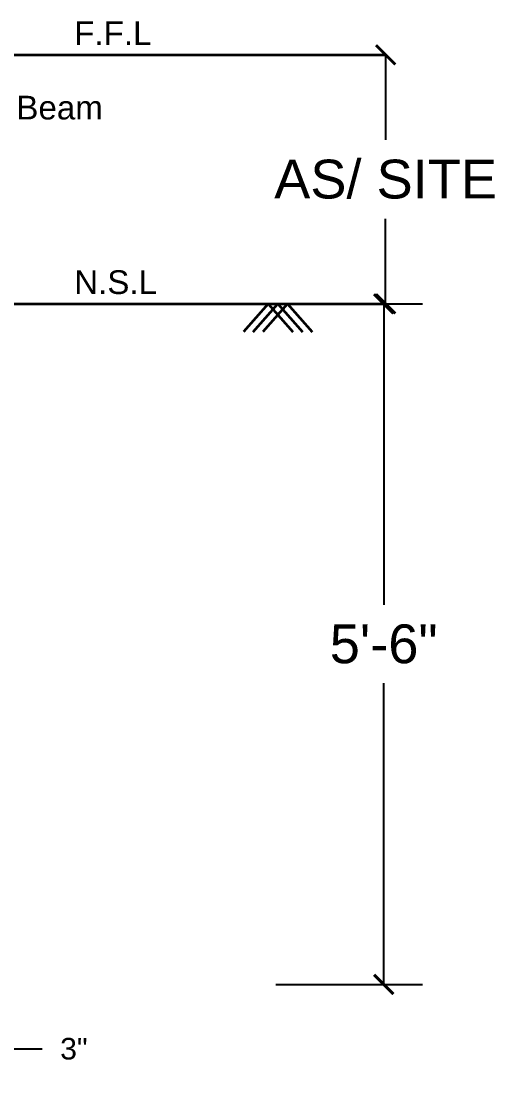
# Model space of a CAD drawing. Header units: feet. Extents: x 15113 to 123217, y -97269 to -8247.
# Drawn here: x 47259.7 to 47303.6, y -49832.4 to -49733.5 of the extents above; entities that cross this region are included whole.
import ezdxf
from ezdxf import colors
from ezdxf.entities.mleader import LeaderData, LeaderLine
from ezdxf.math import Vec2, Vec3

# ---------------------------------------------------------------- set-up
doc = ezdxf.new("R2010")
doc.units = ezdxf.units.FT
doc.header["$LTSCALE"] = 50.2
doc.header["$MEASUREMENT"] = 0
doc.header["$PDMODE"] = 3
doc.linetypes.add('PHANTOM2', pattern=[1.25, 0.625, -0.125, 0.125, -0.125, 0.125, -0.125])
doc.layers.get('0').update_dxf_attribs({"lineweight": 35})
doc.layers.add('Str Brick Foundation', color=2, linetype='Continuous', lineweight=35)
doc.styles.add('7.1 INCH', font='arial.ttf', dxfattribs={"height": 7.1})
doc.styles.get("Standard").update_dxf_attribs({"font": 'arial.ttf'})
doc.dimstyles.new('Copy(2) of Standard', dxfattribs={"dimscale": 20, "dimtxt": 0.18, "dimasz": 0.09, "dimexe": 0.18, "dimexo": 0.0625, "dimgap": 0.09, "dimtad": 0, "dimtih": 1, "dimtoh": 1, "dimdec": 1, "dimzin": 0, "dimdsep": 46, "dimlunit": 4, "dimtxsty": 'Standard', "dimblk": 'ARCHTICK', "dimcen": 0.09, "dimadec": 0, "dimazin": 0, "dimtfac": 1, "dimtdec": 1, "dimtofl": 0, "dimtmove": 0, "dimatfit": 3, "dimfxl": 0.5, "dimfxlon": 1, "dimtolj": 1, "dimtzin": 0, "dimarcsym": 0})

# ---------------------------------------------------------------- blocks, each defined once
blk = doc.blocks.new('_ArchTick')
at = {"color": 0, "linetype": 'ByBlock', "const_width": 0.15}
blk.add_lwpolyline([(-0.5, -0.5), (0.5, 0.5)], dxfattribs=at)
blk = doc.blocks.new('*D951')
at = {"layer": 'Defpoints', "color": 0, "linetype": 'PHANTOM2', "ltscale": 150, "transparency": 16777216}
for p in [(47255.021, -49822.818), (47258.021, -49822.818), (47258.021, -49828.8)]:
    blk.add_point(p, dxfattribs=at)
at = {"layer": 'Str Brick Foundation', "color": 0, "linetype": 'PHANTOM2', "lineweight": -2, "ltscale": 150, "transparency": 16777216}
for p, q in [((47255.021, -49824.068), (47255.021, -49832.4)), ((47258.021, -49824.068), (47258.021, -49832.4)), ((47255.021, -49828.8), (47253.221, -49828.8)), ((47258.021, -49828.8), (47261.621, -49828.8))]:
    blk.add_line(p, q, dxfattribs=at)
at = {"layer": 'Str Brick Foundation', "color": 0, "linetype": 'PHANTOM2', "lineweight": -2, "ltscale": 150, "transparency": 16777216, "xscale": 1.8, "yscale": 1.8, "zscale": 1.8}
blk.add_blockref('_ArchTick', (47255.021, -49828.8), dxfattribs=at)
at = {"layer": 'Str Brick Foundation', "color": 0, "linetype": 'PHANTOM2', "lineweight": -2, "ltscale": 150, "transparency": 16777216, "xscale": 1.8, "yscale": 1.8, "zscale": 1.8, "rotation": 180}
blk.add_blockref('_ArchTick', (47258.021, -49828.8), dxfattribs=at)
at = {"layer": 'Str Brick Foundation', "color": 0, "linetype": 'PHANTOM2', "lineweight": 20, "ltscale": 150, "transparency": 16777216, "insert": (47264.57, -49828.8), "char_height": 3.6, "attachment_point": 5}
blk.add_mtext('\\A1;{\\H0.55556x;3"}', dxfattribs=at)
blk = doc.blocks.new('*D972')
at = {"layer": 'Defpoints', "color": 0, "linetype": 'PHANTOM2', "ltscale": 150, "transparency": 16777216}
for p in [(47258.021, -49759.7), (47293.322, -49759.7), (47258.021, -49822.818)]:
    blk.add_point(p, dxfattribs=at)
at = {"layer": 'Str Brick Foundation', "color": 0, "linetype": 'PHANTOM2', "lineweight": -2, "ltscale": 150, "transparency": 16777216}
for p, q in [((47283.322, -49759.7), (47296.922, -49759.7)), ((47293.322, -49759.7), (47293.322, -49787.621)), ((47293.322, -49822.818), (47293.322, -49794.897)), ((47283.322, -49822.818), (47296.922, -49822.818))]:
    blk.add_line(p, q, dxfattribs=at)
at = {"layer": 'Str Brick Foundation', "color": 0, "linetype": 'PHANTOM2', "lineweight": -2, "ltscale": 150, "transparency": 16777216, "xscale": 1.8, "yscale": 1.8, "zscale": 1.8}
for p, rotation in [((47293.322, -49759.7), 90), ((47293.322, -49822.818), 270)]:
    blk.add_blockref('_ArchTick', p, dxfattribs=dict(at, rotation=rotation))
at = {"layer": 'Str Brick Foundation', "color": 0, "linetype": 'PHANTOM2', "lineweight": 20, "ltscale": 150, "transparency": 16777216, "insert": (47293.322, -49791.259), "char_height": 3.6, "attachment_point": 5}
blk.add_mtext('\\A1;5\'-6"', dxfattribs=at)
blk = doc.blocks.new('*D973')
at = {"layer": 'Defpoints', "color": 0, "linetype": 'PHANTOM2', "ltscale": 150, "transparency": 16777216}
for p in [(47293.497, -49736.61), (47293.497, -49736.61), (47293.497, -49759.7)]:
    blk.add_point(p, dxfattribs=at)
at = {"layer": 'Str Brick Foundation', "color": 0, "linetype": 'PHANTOM2', "lineweight": -2, "ltscale": 150, "transparency": 16777216}
for p, q in [((47293.497, -49736.61), (47289.897, -49736.61)), ((47293.497, -49736.61), (47293.497, -49744.494)), ((47293.497, -49759.7), (47293.497, -49751.816)), ((47293.497, -49759.7), (47289.897, -49759.7))]:
    blk.add_line(p, q, dxfattribs=at)
at = {"layer": 'Str Brick Foundation', "color": 0, "linetype": 'PHANTOM2', "lineweight": -2, "ltscale": 150, "transparency": 16777216, "xscale": 1.8, "yscale": 1.8, "zscale": 1.8}
for p, rotation in [((47293.497, -49736.61), 90), ((47293.497, -49759.7), 270)]:
    blk.add_blockref('_ArchTick', p, dxfattribs=dict(at, rotation=rotation))
at = {"layer": 'Str Brick Foundation', "color": 0, "linetype": 'PHANTOM2', "lineweight": 20, "ltscale": 150, "transparency": 16777216, "insert": (47293.497, -49748.155), "char_height": 3.6, "attachment_point": 5}
blk.add_mtext('\\A1;AS/ SITE', dxfattribs=at)

msp = doc.modelspace()

# ---------------------------------------------------------------- linework, layer by layer
at = {"layer": 'Str Brick Foundation', "linetype": 'PHANTOM2', "ltscale": 150}
for p, q in [((47241.69616, -49736.61009), (47293.4974, -49736.61009)), ((47241.69616, -49759.7), (47293.4974, -49759.7)), ((47282.59678, -49759.7), (47280.2974, -49762.3)), ((47284.3974, -49759.7), (47282.09802, -49762.3)), ((47282.5974, -49759.7), (47284.89678, -49762.3)), ((47284.39802, -49759.7), (47286.6974, -49762.3))]:
    msp.add_line(p, q, dxfattribs=at)
msp.add_lwpolyline([(47281.19802, -49762.3), (47283.4974, -49759.7), (47285.79678, -49762.3)], dxfattribs=at)

# ---------------------------------------------------------------- texts
at = {"layer": 'Str Brick Foundation', "linetype": 'PHANTOM2', "ltscale": 150, "char_height": 2.2, "attachment_point": 1, "style": '7.1 INCH'}
for s, insert in [('F.F.L', (47264.5974, -49733.5)), ('N.S.L', (47264.5974, -49756.58991))]:
    msp.add_mtext_dynamic_manual_height_columns(s, width=17.2, gutter_width=35.5, heights=[0], dxfattribs=dict(at, insert=insert))

# ---------------------------------------------------------------- dimensions: what is measured, and where the dimension line sits
at = {"layer": 'Str Brick Foundation', "linetype": 'PHANTOM2', "lineweight": 20, "ltscale": 150}
for base, p1, p2, text, picture, middle in [((47293.4974, -49736.61009), (47293.4974, -49759.7), (47293.4974, -49736.61009), 'AS/ SITE', '*D973', (47293.4974, -49748.15504)), ((47293.3224, -49759.7), (47258.02116, -49822.81833), (47258.02116, -49759.7), '5\'-6"', '*D972', (47293.3224, -49791.25916))]:
    dim = msp.add_linear_dim(base=base, p1=p1, p2=p2, angle=90, text=text, dimstyle='Copy(2) of Standard', dxfattribs=at)
    dim.commit()
    dim.dimension.update_dxf_attribs({"geometry": picture, "text_midpoint": middle})
dim = msp.add_linear_dim(base=(47258.02116, -49828.8), p1=(47255.02116, -49822.81833), p2=(47258.02116, -49822.81833), text='{\\H0.55556x;<>}', dimstyle='Copy(2) of Standard', dxfattribs=at)
dim.commit()
dim.dimension.update_dxf_attribs({"geometry": '*D951', "text_midpoint": (47264.56988, -49828.8), "dimtype": 160})

# ---------------------------------------------------------------- leaders
at = {"layer": 'Str Brick Foundation', "linetype": 'PHANTOM2', "ltscale": 150}
ml = msp.add_multileader_mtext('Standard', dxfattribs=at)
ml.set_content('Plinth Beam', color=256)
ml.set_leader_properties()
ml.build(insert=Vec2(0, 0))
ml.multileader.update_dxf_attribs({"text_right_attachment_type": 6, "dogleg_length": 0.36, "arrow_head_size": 3.18})
ctx = ml.context
ctx.base_point, ctx.char_height, ctx.arrow_head_size, ctx.landing_gap_size, ctx.plane_origin = Vec3(47250.5974, -49741.51801), 2.2, 3.18, 0.09, Vec3(47240.69616, -49745.72441)
ctx.right_attachment = 6
notes = []
notes.append((ctx, [(1, (1, 1, 0), (47246.7974, -49741.51801), (1, 0), 3.8, [(0, [(47240.69616, -49745.72441)], 0, [])])]))
ctx.mtext.insert, ctx.mtext.flow_direction = Vec3(47250.6874, -49740.4), 5
for ctx, leaders in notes:
    for number, flags, end, landing, length, lines in leaders:
        leader = LeaderData()
        leader.index, (leader.has_last_leader_line, leader.has_dogleg_vector, leader.attachment_direction) = number, flags
        leader.last_leader_point, leader.dogleg_vector, leader.dogleg_length = Vec3(end), Vec3(landing), length
        for number, points, colour, breaks in lines:
            line = LeaderLine()
            line.index, line.vertices, line.color, line.breaks = number, Vec3.list(points), colors.encode_raw_color(colour), breaks
            leader.lines.append(line)
        ctx.leaders.append(leader)

doc.saveas('drawing.dxf')
